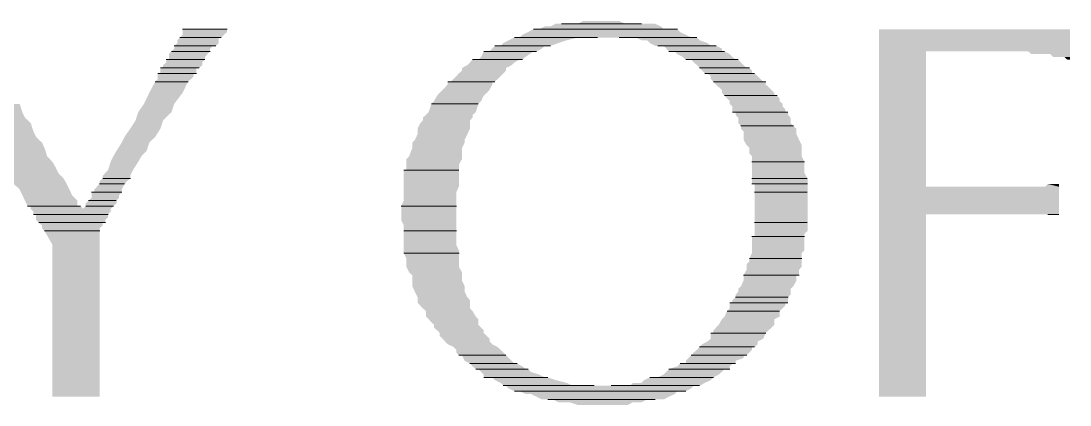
# Model space of a CAD drawing. Header units: inches. Extents: x 0.9 to 46, y 0.8 to 32.4.
# Drawn here: x 44.573 to 45.206, y 7.797 to 8.028 of the extents above; entities that cross this region are included whole.
import ezdxf

# ---------------------------------------------------------------- set-up
doc = ezdxf.new("R2010")
doc.units = ezdxf.units.IN
doc.header["$MEASUREMENT"] = 0
doc.layers.add('PDF_Geometry', color=7, linetype='Continuous')
doc.layers.add('PDF_Solid Fills', color=7, linetype='Continuous')

msp = doc.modelspace()

# ---------------------------------------------------------------- linework, layer by layer
at = {"layer": 'PDF_Geometry', "lineweight": 9}
for points in [[(44.67245, 8.0232), (44.67086, 8.0232), (44.69766, 8.0232)], [(44.67245, 8.0232), (44.69744, 8.0232)], [(44.8859, 8.0232), (44.88239, 8.0232), (44.96918, 8.0232)], [(44.8859, 8.0232), (44.96918, 8.0232)], [(44.90249, 8.02652), (44.8993, 8.02652), (44.94748, 8.02652)], [(44.90249, 8.02652), (44.94748, 8.02652)], [(44.66926, 8.01819), (44.69259, 8.01819)], [(44.66926, 8.01819), (44.69415, 8.01819), (44.69255, 8.01819)], [(44.8741, 8.01819), (44.8709, 8.01819), (44.9143, 8.01819)], [(44.8741, 8.01819), (44.921, 8.01819), (44.9143, 8.01819)], [(44.93408, 8.01819), (44.98098, 8.01819)], [(44.93408, 8.01819), (44.98098, 8.01819)], [(44.66416, 8.00986), (44.68749, 8.00986)], [(44.66416, 8.00986), (44.68749, 8.00986)], [(44.66575, 8.01318), (44.68908, 8.01318)], [(44.66575, 8.01318), (44.69096, 8.01318), (44.68904, 8.01318)], [(44.85591, 8.00986), (44.8524, 8.00986), (44.88239, 8.00986)], [(44.85591, 8.00986), (44.88431, 8.00986), (44.88239, 8.00986)], [(44.86261, 8.01318), (44.8591, 8.01318), (44.88909, 8.01318)], [(44.86261, 8.01318), (44.8926, 8.01318), (44.88909, 8.01318)], [(44.95737, 8.01318), (44.99247, 8.01318)], [(44.95737, 8.01318), (44.99247, 8.01318)], [(44.96407, 8.00986), (44.99757, 8.00986)], [(44.96407, 8.00986), (44.99757, 8.00986)], [(44.66256, 8.00485), (44.66097, 8.00485), (44.68426, 8.00485)], [(44.66256, 8.00485), (44.68423, 8.00485)], [(44.84921, 8.00485), (44.8457, 8.00485), (44.8741, 8.00485)], [(44.84921, 8.00485), (44.87569, 8.00485), (44.8741, 8.00485)], [(44.97428, 8.00485), (45.00587, 8.00485)], [(44.97428, 8.00485), (45.00587, 8.00485)], [(44.65746, 7.99653), (44.65586, 7.99653), (44.67756, 7.99653)], [(44.65905, 7.99985), (44.65746, 7.99985), (44.68075, 7.99985)], [(44.65746, 7.99653), (44.67915, 7.99653), (44.67756, 7.99653)], [(44.65905, 7.99985), (44.68071, 7.99985)], [(44.98257, 7.99985), (45.01257, 7.99985)], [(44.98257, 7.99985), (45.01257, 7.99985)], [(44.98577, 7.99653), (45.01576, 7.99653)], [(44.98577, 7.99653), (45.01576, 7.99653)], [(44.65427, 7.99152), (44.67426, 7.99152)], [(44.65427, 7.99152), (44.67426, 7.99152)], [(44.83262, 7.99152), (44.8307, 7.99152), (44.85751, 7.99152)], [(44.83262, 7.99152), (44.8591, 7.99152), (44.85751, 7.99152)], [(44.99087, 7.99152), (45.02254, 7.99152)], [(44.99087, 7.99152), (45.02246, 7.99152)], [(44.99757, 7.98319), (45.02924, 7.98319)], [(44.99757, 7.98319), (45.02916, 7.98319)], [(44.82082, 7.97818), (44.84914, 7.97818)], [(44.82082, 7.97818), (44.84914, 7.97818)], [(45.00236, 7.97317), (45.03586, 7.97317)], [(45.00236, 7.97317), (45.03586, 7.97317)], [(45.00746, 7.96488), (45.03913, 7.96488)], [(45.00746, 7.96488), (45.03913, 7.96488)], [(45.01416, 7.94318), (45.04583, 7.94318)], [(45.01416, 7.94318), (45.04583, 7.94318)], [(44.62268, 7.93319), (44.63934, 7.93319)], [(44.62268, 7.93319), (44.63934, 7.93319)], [(44.80582, 7.9382), (44.80422, 7.9382), (44.8374, 7.9382)], [(44.80582, 7.9382), (44.83748, 7.9382)], [(45.01416, 7.93319), (45.0475, 7.93319)], [(45.01416, 7.93319), (45.0475, 7.93319)], [(44.62077, 7.92984), (44.63577, 7.92984)], [(44.62077, 7.92984), (44.63577, 7.92984)], [(45.01416, 7.92984), (45.04766, 7.92984)], [(45.01416, 7.92984), (45.0475, 7.92984)], [(44.61406, 7.91986), (44.63073, 7.91986)], [(44.61406, 7.91986), (44.63073, 7.91986)], [(44.61758, 7.92487), (44.61598, 7.92487), (44.63417, 7.92487)], [(44.61758, 7.92487), (44.63424, 7.92487)], [(45.01576, 7.92487), (45.04743, 7.92487)], [(45.01576, 7.92487), (45.04743, 7.92487)], [(44.57737, 7.91654), (44.60928, 7.91654)], [(44.57737, 7.91654), (44.60928, 7.91654)], [(44.61247, 7.91654), (44.62914, 7.91654)], [(44.61247, 7.91654), (44.62914, 7.91654)], [(44.80263, 7.91654), (44.83597, 7.91654)], [(44.80263, 7.91654), (44.83597, 7.91654)], [(44.58088, 7.91153), (44.62587, 7.91153)], [(44.58088, 7.91153), (44.62588, 7.91153)], [(45.19252, 7.91153), (45.19918, 7.91153)], [(45.19252, 7.91153), (45.19918, 7.91153)], [(44.58407, 7.90652), (44.62241, 7.90652)], [(44.58407, 7.90652), (44.62427, 7.90652), (44.62268, 7.90652)], [(44.58758, 7.90151), (44.62091, 7.90151)], [(44.58758, 7.90151), (44.62091, 7.90151)], [(44.80422, 7.90151), (44.83589, 7.90151)], [(44.80422, 7.90151), (44.83589, 7.90151)], [(45.01576, 7.90652), (45.04743, 7.90652)], [(45.01576, 7.90652), (45.04743, 7.90652)], [(45.01576, 7.89819), (45.01416, 7.89819), (45.04575, 7.89819)], [(45.01576, 7.89819), (45.04576, 7.89819)], [(44.80422, 7.88818), (44.83755, 7.88818)], [(44.80422, 7.88818), (44.83755, 7.88818)], [(45.01257, 7.88486), (45.04424, 7.88486)], [(45.01257, 7.88486), (45.04424, 7.88486)], [(45.00906, 7.87484), (45.04073, 7.87484)], [(45.00906, 7.87484), (45.04256, 7.87484), (45.04096, 7.87484)], [(45.00236, 7.85818), (45.00076, 7.85818), (45.03426, 7.85818)], [(45.00236, 7.85818), (45.03586, 7.85818), (45.03426, 7.85818)], [(45.00427, 7.86153), (45.03594, 7.86153)], [(45.00427, 7.86153), (45.03594, 7.86153)], [(44.99917, 7.85321), (45.03082, 7.85321)], [(44.99917, 7.85321), (45.03082, 7.85321)], [(44.99087, 7.83987), (44.98928, 7.83987), (45.02246, 7.83987)], [(44.99087, 7.83987), (45.02254, 7.83987)], [(44.98257, 7.83154), (45.01424, 7.83154)], [(44.98257, 7.83154), (45.01576, 7.83154), (45.01416, 7.83154)], [(44.8374, 7.82653), (44.8658, 7.82653)], [(44.8374, 7.82653), (44.86574, 7.82653)], [(44.97747, 7.82653), (45.00914, 7.82653)], [(44.97747, 7.82653), (45.01097, 7.82653), (45.00906, 7.82653)], [(44.84411, 7.82152), (44.87245, 7.82152)], [(44.84411, 7.82152), (44.8725, 7.82152)], [(44.84761, 7.81821), (44.8792, 7.81821)], [(44.84761, 7.81821), (44.8792, 7.81821)], [(44.96407, 7.81821), (44.99741, 7.81821)], [(44.96407, 7.81821), (45.00076, 7.81821), (44.99757, 7.81821)], [(44.97428, 7.82152), (44.97077, 7.82152), (45.00236, 7.82152)], [(44.97428, 7.82152), (45.00427, 7.82152), (45.00236, 7.82152)], [(44.8524, 7.8132), (44.89101, 7.8132)], [(44.8524, 7.8132), (44.89101, 7.8132)], [(44.95578, 7.8132), (44.95259, 7.8132), (44.99087, 7.8132)], [(44.95578, 7.8132), (44.99077, 7.8132)], [(44.86421, 7.80819), (44.91908, 7.80819)], [(44.86421, 7.80819), (44.91908, 7.80819)], [(44.93249, 7.80819), (44.92929, 7.80819), (44.97907, 7.80819)], [(44.93249, 7.80819), (44.98257, 7.80819), (44.97907, 7.80819)], [(44.8709, 7.80487), (44.96918, 7.80487)], [(44.8709, 7.80487), (44.97428, 7.80487), (44.96918, 7.80487)], [(44.89101, 7.79986), (44.95259, 7.79986)], [(44.89101, 7.79986), (44.95578, 7.79986), (44.95259, 7.79986)]]:
    msp.add_lwpolyline(points, close=True, dxfattribs=at)
at = {"layer": 'PDF_Solid Fills', "lineweight": 9, "transparency": 33554559}
for points in [[(44.91238, 8.02818), (44.90919, 8.02652), (44.93759, 8.02652)], [(44.91238, 8.02818), (44.93408, 8.02818), (44.93759, 8.02652)], [(44.67086, 8.0232), (44.67086, 8.02151), (44.69766, 8.02151)], [(44.67086, 8.0232), (44.69766, 8.0232), (44.69766, 8.02151)], [(44.67086, 8.02151), (44.67086, 8.01985), (44.69574, 8.01985)], [(44.67086, 8.02151), (44.69766, 8.02151), (44.69574, 8.01985)], [(44.8792, 8.02151), (44.87569, 8.01985), (44.97428, 8.01985)], [(44.88239, 8.0232), (44.8792, 8.02151), (44.97077, 8.02151)], [(44.8792, 8.02151), (44.97077, 8.02151), (44.97428, 8.01985)], [(44.88239, 8.0232), (44.96918, 8.0232), (44.97077, 8.02151)], [(44.88909, 8.02486), (44.8859, 8.0232), (44.96088, 8.0232)], [(44.88909, 8.02486), (44.95928, 8.02486), (44.96088, 8.0232)], [(44.89579, 8.02652), (44.8926, 8.02486), (44.95928, 8.02486)], [(44.89579, 8.02652), (44.95578, 8.02652), (44.95928, 8.02486)], [(45.09074, 8.0232), (45.09074, 8.01318), (45.20591, 8.01318)], [(45.09074, 8.0232), (45.20591, 8.0232), (45.20591, 8.01318)], [(44.66767, 8.01484), (44.66575, 8.01318), (44.69096, 8.01318)], [(44.66926, 8.01819), (44.66767, 8.01653), (44.69255, 8.01653)], [(44.66767, 8.01653), (44.66767, 8.01484), (44.69255, 8.01484)], [(44.66767, 8.01653), (44.69255, 8.01653), (44.69255, 8.01484)], [(44.66767, 8.01484), (44.69255, 8.01484), (44.69096, 8.01318)], [(44.67086, 8.01985), (44.66926, 8.01819), (44.69415, 8.01819)], [(44.66926, 8.01819), (44.69255, 8.01819), (44.69255, 8.01653)], [(44.67086, 8.01985), (44.69574, 8.01985), (44.69415, 8.01819)], [(44.86421, 8.01484), (44.86261, 8.01318), (44.8926, 8.01318)], [(44.8674, 8.01653), (44.86421, 8.01484), (44.89739, 8.01484)], [(44.86421, 8.01484), (44.89739, 8.01484), (44.8926, 8.01318)], [(44.8709, 8.01819), (44.8674, 8.01653), (44.90249, 8.01653)], [(44.8674, 8.01653), (44.90249, 8.01653), (44.89739, 8.01484)], [(44.8709, 8.01819), (44.90919, 8.01819), (44.90249, 8.01653)], [(44.87569, 8.01985), (44.8741, 8.01819), (44.97747, 8.01819)], [(44.87569, 8.01985), (44.97428, 8.01985), (44.97747, 8.01819)], [(44.94429, 8.01819), (44.94748, 8.01653), (44.98257, 8.01653)], [(44.94429, 8.01819), (44.98098, 8.01819), (44.98257, 8.01653)], [(44.95099, 8.01653), (44.95259, 8.01484), (44.98736, 8.01484)], [(44.95099, 8.01653), (44.98257, 8.01653), (44.98736, 8.01484)], [(44.95259, 8.01484), (44.95578, 8.01318), (44.98928, 8.01318)], [(44.95259, 8.01484), (44.98736, 8.01484), (44.98928, 8.01318)], [(44.66416, 8.00986), (44.66256, 8.00817), (44.68585, 8.00817)], [(44.66256, 8.00817), (44.66256, 8.00651), (44.68426, 8.00651)], [(44.66256, 8.00817), (44.68585, 8.00817), (44.68426, 8.00651)], [(44.66575, 8.01152), (44.66416, 8.00986), (44.68745, 8.00986)], [(44.66416, 8.00986), (44.68745, 8.00986), (44.68585, 8.00817)], [(44.66575, 8.01318), (44.66575, 8.01152), (44.68745, 8.01152)], [(44.66575, 8.01318), (44.68904, 8.01318), (44.68745, 8.01152)], [(44.66575, 8.01152), (44.68745, 8.01152), (44.68745, 8.00986)], [(44.8524, 8.00986), (44.8508, 8.00651), (44.87761, 8.00651)], [(44.8524, 8.00986), (44.88239, 8.00986), (44.87761, 8.00651)], [(44.85751, 8.01152), (44.85591, 8.00986), (44.88431, 8.00986)], [(44.8591, 8.01318), (44.85751, 8.01152), (44.8875, 8.01152)], [(44.85751, 8.01152), (44.8875, 8.01152), (44.88431, 8.00986)], [(44.8591, 8.01318), (44.88909, 8.01318), (44.8875, 8.01152)], [(44.96088, 8.01318), (44.96247, 8.01152), (44.99598, 8.01152)], [(44.96088, 8.01318), (44.99247, 8.01318), (44.99598, 8.01152)], [(44.96247, 8.01152), (44.96407, 8.00986), (44.99598, 8.00986)], [(44.96247, 8.01152), (44.99598, 8.01152), (44.99598, 8.00986)], [(44.96758, 8.00986), (44.96918, 8.00817), (45.00076, 8.00817)], [(44.96758, 8.00986), (44.99757, 8.00986), (45.00076, 8.00817)], [(44.96918, 8.00817), (44.97237, 8.00651), (45.00236, 8.00651)], [(44.96918, 8.00817), (45.00076, 8.00817), (45.00236, 8.00651)], [(45.09074, 8.01318), (45.09074, 8.00986), (45.20591, 8.00986)], [(45.09074, 8.01318), (45.20591, 8.01318), (45.20591, 8.00986)], [(45.09074, 8.00986), (45.09074, 7.92818), (45.11913, 7.92818)], [(45.09074, 8.00986), (45.11913, 8.00986), (45.11913, 7.92818)], [(45.18071, 8.00986), (45.18262, 8.00817), (45.20591, 8.00817)], [(45.18071, 8.00986), (45.20591, 8.00986), (45.20591, 8.00817)], [(45.19411, 8.00817), (45.19571, 8.00651), (45.20591, 8.00651)], [(45.19411, 8.00817), (45.20591, 8.00817), (45.20591, 8.00651)], [(44.66097, 8.00319), (44.65905, 8.0015), (44.68266, 8.0015)], [(44.66097, 8.00485), (44.66097, 8.00319), (44.68266, 8.00319)], [(44.66097, 8.00485), (44.68426, 8.00485), (44.68266, 8.00319)], [(44.66097, 8.00319), (44.68266, 8.00319), (44.68266, 8.0015)], [(44.66256, 8.00651), (44.66256, 8.00485), (44.68426, 8.00485)], [(44.66256, 8.00651), (44.68426, 8.00651), (44.68426, 8.00485)], [(44.84411, 8.00319), (44.84251, 8.0015), (44.86931, 8.0015)], [(44.8457, 8.00485), (44.84411, 8.00319), (44.8709, 8.00319)], [(44.84411, 8.00319), (44.8709, 8.00319), (44.86931, 8.0015)], [(44.8457, 8.00485), (44.8741, 8.00485), (44.8709, 8.00319)], [(44.8508, 8.00651), (44.84921, 8.00485), (44.87569, 8.00485)], [(44.8508, 8.00651), (44.87761, 8.00651), (44.87569, 8.00485)], [(44.97237, 8.00651), (44.97428, 8.00485), (45.00427, 8.00485)], [(44.97237, 8.00651), (45.00236, 8.00651), (45.00427, 8.00485)], [(44.97747, 8.00485), (44.97907, 8.00319), (45.00746, 8.00319)], [(44.97747, 8.00485), (45.00587, 8.00485), (45.00746, 8.00319)], [(44.97907, 8.00319), (44.98098, 8.0015), (45.00906, 8.0015)], [(44.97907, 8.00319), (45.00746, 8.00319), (45.00906, 8.0015)], [(45.20241, 8.00651), (45.20432, 8.00485), (45.20591, 8.00485)], [(45.20241, 8.00651), (45.20591, 8.00651), (45.20591, 8.00485)], [(44.65586, 7.99653), (44.65586, 7.99487), (44.67756, 7.99487)], [(44.65586, 7.99653), (44.67756, 7.99653), (44.67756, 7.99487)], [(44.65746, 7.99985), (44.65746, 7.99653), (44.67915, 7.99653)], [(44.65746, 7.99985), (44.67915, 7.99985), (44.67915, 7.99653)], [(44.65905, 8.0015), (44.65905, 7.99985), (44.68075, 7.99985)], [(44.65905, 8.0015), (44.68266, 8.0015), (44.68075, 7.99985)], [(44.8374, 7.99653), (44.83581, 7.99487), (44.86261, 7.99487)], [(44.83932, 7.99819), (44.8374, 7.99653), (44.86421, 7.99653)], [(44.8374, 7.99653), (44.86421, 7.99653), (44.86261, 7.99487)], [(44.84251, 8.0015), (44.83932, 7.99985), (44.8658, 7.99985)], [(44.83932, 7.99985), (44.83932, 7.99819), (44.8658, 7.99819)], [(44.83932, 7.99985), (44.8658, 7.99985), (44.8658, 7.99819)], [(44.83932, 7.99819), (44.8658, 7.99819), (44.86421, 7.99653)], [(44.84251, 8.0015), (44.86931, 8.0015), (44.8658, 7.99985)], [(44.98098, 8.0015), (44.98257, 7.99985), (45.01097, 7.99985)], [(44.98098, 8.0015), (45.00906, 8.0015), (45.01097, 7.99985)], [(44.98257, 7.99985), (44.98417, 7.99819), (45.01416, 7.99819)], [(44.98257, 7.99985), (45.01257, 7.99985), (45.01416, 7.99819)], [(44.98417, 7.99819), (44.98577, 7.99653), (45.01416, 7.99653)], [(44.98417, 7.99819), (45.01416, 7.99819), (45.01416, 7.99653)], [(44.98736, 7.99653), (44.98928, 7.99487), (45.01767, 7.99487)], [(44.98736, 7.99653), (45.01576, 7.99653), (45.01767, 7.99487)], [(44.65427, 7.99152), (44.65076, 7.98485), (44.67086, 7.98485)], [(44.65586, 7.99318), (44.65427, 7.99152), (44.67405, 7.99152)], [(44.65427, 7.99152), (44.67405, 7.99152), (44.67086, 7.98485)], [(44.65586, 7.99487), (44.65586, 7.99318), (44.67596, 7.99318)], [(44.65586, 7.99487), (44.67756, 7.99487), (44.67596, 7.99318)], [(44.65586, 7.99318), (44.67596, 7.99318), (44.67405, 7.99152)], [(44.8307, 7.98986), (44.82751, 7.98651), (44.85591, 7.98651)], [(44.8307, 7.99152), (44.8307, 7.98986), (44.85751, 7.98986)], [(44.8307, 7.99152), (44.85751, 7.99152), (44.85751, 7.98986)], [(44.8307, 7.98986), (44.85751, 7.98986), (44.85591, 7.98651)], [(44.83581, 7.99487), (44.83262, 7.99152), (44.8591, 7.99152)], [(44.83581, 7.99487), (44.86261, 7.99487), (44.8591, 7.99152)], [(44.98928, 7.99487), (44.98928, 7.99318), (45.01927, 7.99318)], [(44.98928, 7.99487), (45.01767, 7.99487), (45.01927, 7.99318)], [(44.98928, 7.99318), (44.99087, 7.99152), (45.02086, 7.99152)], [(44.98928, 7.99318), (45.01927, 7.99318), (45.02086, 7.99152)], [(44.99087, 7.99152), (44.99247, 7.98986), (45.02246, 7.98986)], [(44.99087, 7.99152), (45.02246, 7.99152), (45.02246, 7.98986)], [(44.99247, 7.98986), (44.99598, 7.98651), (45.02597, 7.98651)], [(44.99247, 7.98986), (45.02246, 7.98986), (45.02597, 7.98651)], [(44.65076, 7.98485), (44.64756, 7.97818), (44.66575, 7.97818)], [(44.65076, 7.98485), (44.67086, 7.98485), (44.66575, 7.97818)], [(44.82432, 7.98319), (44.82241, 7.97984), (44.8508, 7.97984)], [(44.82592, 7.98485), (44.82432, 7.98319), (44.8524, 7.98319)], [(44.82432, 7.98319), (44.8524, 7.98319), (44.8508, 7.97984)], [(44.82751, 7.98651), (44.82592, 7.98485), (44.85432, 7.98485)], [(44.82592, 7.98485), (44.85432, 7.98485), (44.8524, 7.98319)], [(44.82751, 7.98651), (44.85591, 7.98651), (44.85432, 7.98485)], [(44.99598, 7.98651), (44.99598, 7.98485), (45.02756, 7.98485)], [(44.99598, 7.98651), (45.02597, 7.98651), (45.02756, 7.98485)], [(44.99598, 7.98485), (44.99757, 7.98319), (45.02756, 7.98319)], [(44.99598, 7.98485), (45.02756, 7.98485), (45.02756, 7.98319)], [(44.99757, 7.98319), (44.99917, 7.98153), (45.03075, 7.98153)], [(44.99757, 7.98319), (45.02916, 7.98319), (45.03075, 7.98153)], [(44.53909, 7.97818), (44.5426, 7.97317), (44.57418, 7.97317)], [(44.53909, 7.97818), (44.57259, 7.97818), (44.57418, 7.97317)], [(44.64756, 7.97818), (44.64406, 7.97317), (44.66416, 7.97317)], [(44.64756, 7.97818), (44.66575, 7.97818), (44.66416, 7.97317)], [(44.82082, 7.97818), (44.81922, 7.97317), (44.84761, 7.97317)], [(44.82241, 7.97984), (44.82082, 7.97818), (44.84921, 7.97818)], [(44.82082, 7.97818), (44.84921, 7.97818), (44.84761, 7.97317)], [(44.82241, 7.97984), (44.8508, 7.97984), (44.84921, 7.97818)], [(44.99917, 7.98153), (45.00076, 7.97984), (45.03075, 7.97984)], [(44.99917, 7.98153), (45.03075, 7.98153), (45.03075, 7.97984)], [(45.00076, 7.97984), (45.00076, 7.97818), (45.03267, 7.97818)], [(45.00076, 7.97984), (45.03075, 7.97984), (45.03267, 7.97818)], [(45.00076, 7.97818), (45.00236, 7.97652), (45.03267, 7.97652)], [(45.00076, 7.97818), (45.03267, 7.97818), (45.03267, 7.97652)], [(45.00236, 7.97652), (45.00236, 7.97486), (45.03426, 7.97486)], [(45.00236, 7.97652), (45.03267, 7.97652), (45.03426, 7.97486)], [(44.5426, 7.97317), (44.54419, 7.96985), (44.57578, 7.96985)], [(44.5426, 7.97317), (44.57418, 7.97317), (44.57578, 7.96985)], [(44.64406, 7.97317), (44.64246, 7.96819), (44.65905, 7.96819)], [(44.64406, 7.97317), (44.66416, 7.97317), (44.65905, 7.96819)], [(44.81762, 7.97151), (44.81571, 7.96985), (44.8457, 7.96985)], [(44.81922, 7.97317), (44.81762, 7.97151), (44.8457, 7.97151)], [(44.81762, 7.97151), (44.8457, 7.97151), (44.8457, 7.96985)], [(44.81922, 7.97317), (44.84761, 7.97317), (44.8457, 7.97151)], [(45.00236, 7.97486), (45.00236, 7.97317), (45.03426, 7.97317)], [(45.00236, 7.97486), (45.03426, 7.97486), (45.03426, 7.97317)], [(45.00427, 7.97317), (45.00427, 7.97151), (45.03586, 7.97151)], [(45.00427, 7.97317), (45.03586, 7.97317), (45.03586, 7.97151)], [(45.00427, 7.97151), (45.00587, 7.96985), (45.03745, 7.96985)], [(45.00427, 7.97151), (45.03586, 7.97151), (45.03745, 7.96985)], [(44.54419, 7.96985), (44.54738, 7.9665), (44.57929, 7.9665)], [(44.54419, 7.96985), (44.57578, 7.96985), (44.57929, 7.9665)], [(44.54738, 7.9665), (44.5493, 7.96153), (44.58088, 7.96153)], [(44.54738, 7.9665), (44.57929, 7.9665), (44.58088, 7.96153)], [(44.64246, 7.96819), (44.63927, 7.96319), (44.65746, 7.96319)], [(44.64246, 7.96819), (44.65905, 7.96819), (44.65746, 7.96319)], [(44.81411, 7.9665), (44.81252, 7.96319), (44.84411, 7.96319)], [(44.81571, 7.96819), (44.81411, 7.9665), (44.84411, 7.9665)], [(44.81411, 7.9665), (44.84411, 7.9665), (44.84411, 7.96319)], [(44.81571, 7.96985), (44.81571, 7.96819), (44.84411, 7.96819)], [(44.81571, 7.96985), (44.8457, 7.96985), (44.84411, 7.96819)], [(44.81571, 7.96819), (44.84411, 7.96819), (44.84411, 7.9665)], [(45.00587, 7.96985), (45.00587, 7.96819), (45.03745, 7.96819)], [(45.00587, 7.96985), (45.03745, 7.96985), (45.03745, 7.96819)], [(45.00587, 7.96819), (45.00587, 7.9665), (45.03745, 7.9665)], [(45.00587, 7.96819), (45.03745, 7.96819), (45.03745, 7.9665)], [(45.00587, 7.9665), (45.00746, 7.96488), (45.03905, 7.96488)], [(45.00587, 7.9665), (45.03745, 7.9665), (45.03905, 7.96488)], [(45.00746, 7.96488), (45.00746, 7.96319), (45.04096, 7.96319)], [(45.00746, 7.96488), (45.03905, 7.96488), (45.04096, 7.96319)], [(44.5493, 7.96153), (44.55249, 7.95821), (44.58248, 7.95821)], [(44.5493, 7.96153), (44.58088, 7.96153), (44.58248, 7.95821)], [(44.55249, 7.95821), (44.55408, 7.95486), (44.58599, 7.95486)], [(44.55249, 7.95821), (44.58248, 7.95821), (44.58599, 7.95486)], [(44.63576, 7.95821), (44.63417, 7.95486), (44.65076, 7.95486)], [(44.63927, 7.96319), (44.63576, 7.95821), (44.65427, 7.95821)], [(44.63576, 7.95821), (44.65427, 7.95821), (44.65076, 7.95486)], [(44.63927, 7.96319), (44.65746, 7.96319), (44.65427, 7.95821)], [(44.81252, 7.95984), (44.81092, 7.95652), (44.84092, 7.95652)], [(44.81252, 7.96319), (44.81252, 7.95984), (44.84251, 7.95984)], [(44.81252, 7.96319), (44.84411, 7.96319), (44.84251, 7.95984)], [(44.81252, 7.95984), (44.84251, 7.95984), (44.84092, 7.95652)], [(45.00746, 7.96319), (45.00906, 7.96153), (45.04096, 7.96153)], [(45.00746, 7.96319), (45.04096, 7.96319), (45.04096, 7.96153)], [(45.00906, 7.96153), (45.00906, 7.95984), (45.04096, 7.95984)], [(45.00906, 7.96153), (45.04096, 7.96153), (45.04096, 7.95984)], [(45.00906, 7.95984), (45.00906, 7.95652), (45.04256, 7.95652)], [(45.00906, 7.95984), (45.04096, 7.95984), (45.04256, 7.95652)], [(44.55408, 7.95486), (44.55759, 7.95154), (44.58758, 7.95154)], [(44.55408, 7.95486), (44.58599, 7.95486), (44.58758, 7.95154)], [(44.55759, 7.95154), (44.55919, 7.94653), (44.58918, 7.94653)], [(44.55759, 7.95154), (44.58758, 7.95154), (44.58918, 7.94653)], [(44.63417, 7.95486), (44.63098, 7.94985), (44.64916, 7.94985)], [(44.63417, 7.95486), (44.65076, 7.95486), (44.64916, 7.94985)], [(44.80933, 7.95154), (44.80741, 7.94653), (44.83932, 7.94653)], [(44.81092, 7.95652), (44.80933, 7.95486), (44.84092, 7.95486)], [(44.80933, 7.95486), (44.80933, 7.95154), (44.83932, 7.95154)], [(44.80933, 7.95486), (44.84092, 7.95486), (44.83932, 7.95154)], [(44.80933, 7.95154), (44.83932, 7.95154), (44.83932, 7.94653)], [(44.81092, 7.95652), (44.84092, 7.95652), (44.84092, 7.95486)], [(45.00906, 7.95652), (45.01097, 7.95317), (45.04416, 7.95317)], [(45.00906, 7.95652), (45.04256, 7.95652), (45.04416, 7.95317)], [(45.01097, 7.95317), (45.01257, 7.95154), (45.04416, 7.95154)], [(45.01097, 7.95317), (45.04416, 7.95317), (45.04416, 7.95154)], [(45.01257, 7.95154), (45.01257, 7.94985), (45.04416, 7.94985)], [(45.01257, 7.95154), (45.04416, 7.95154), (45.04416, 7.94985)], [(44.55919, 7.94653), (44.56078, 7.94318), (44.59237, 7.94318)], [(44.55919, 7.94653), (44.58918, 7.94653), (44.59237, 7.94318)], [(44.62906, 7.94653), (44.62746, 7.94318), (44.64406, 7.94318)], [(44.63098, 7.94985), (44.62906, 7.94653), (44.64597, 7.94653)], [(44.62906, 7.94653), (44.64597, 7.94653), (44.64406, 7.94318)], [(44.63098, 7.94985), (44.64916, 7.94985), (44.64597, 7.94653)], [(44.80741, 7.94653), (44.80582, 7.94487), (44.83932, 7.94487)], [(44.80582, 7.94487), (44.80582, 7.94152), (44.8374, 7.94152)], [(44.80582, 7.94487), (44.83932, 7.94487), (44.8374, 7.94152)], [(44.80741, 7.94653), (44.83932, 7.94653), (44.83932, 7.94487)], [(45.01257, 7.94985), (45.01257, 7.94819), (45.04416, 7.94819)], [(45.01257, 7.94985), (45.04416, 7.94985), (45.04416, 7.94819)], [(45.01257, 7.94819), (45.01416, 7.94653), (45.04416, 7.94653)], [(45.01257, 7.94819), (45.04416, 7.94819), (45.04416, 7.94653)], [(45.01416, 7.94653), (45.01416, 7.94318), (45.04575, 7.94318)], [(45.01416, 7.94653), (45.04416, 7.94653), (45.04575, 7.94318)], [(44.56078, 7.94318), (44.56429, 7.93986), (44.59428, 7.93986)], [(44.56078, 7.94318), (44.59237, 7.94318), (44.59428, 7.93986)], [(44.56429, 7.93986), (44.56589, 7.93651), (44.59588, 7.93651)], [(44.56429, 7.93986), (44.59428, 7.93986), (44.59588, 7.93651)], [(44.62746, 7.94318), (44.62587, 7.9382), (44.64087, 7.9382)], [(44.62746, 7.94318), (44.64406, 7.94318), (44.64087, 7.9382)], [(44.80582, 7.94152), (44.80582, 7.9382), (44.8374, 7.9382)], [(44.80582, 7.94152), (44.8374, 7.94152), (44.8374, 7.9382)], [(45.01416, 7.94318), (45.01416, 7.93986), (45.04575, 7.93986)], [(45.01416, 7.94318), (45.04575, 7.94318), (45.04575, 7.93986)], [(45.01416, 7.93986), (45.01416, 7.93651), (45.04575, 7.93651)], [(45.01416, 7.93986), (45.04575, 7.93986), (45.04575, 7.93651)], [(44.56589, 7.93651), (44.56748, 7.93319), (44.59907, 7.93319)], [(44.56589, 7.93651), (44.59588, 7.93651), (44.59907, 7.93319)], [(44.56748, 7.93319), (44.56908, 7.92984), (44.60098, 7.92984)], [(44.56748, 7.93319), (44.59907, 7.93319), (44.60098, 7.92984)], [(44.62268, 7.93319), (44.62077, 7.93153), (44.63736, 7.93153)], [(44.62587, 7.9382), (44.62268, 7.93485), (44.63927, 7.93485)], [(44.62268, 7.93485), (44.62268, 7.93319), (44.63927, 7.93319)], [(44.62268, 7.93485), (44.63927, 7.93485), (44.63927, 7.93319)], [(44.62268, 7.93319), (44.63927, 7.93319), (44.63736, 7.93153)], [(44.62587, 7.9382), (44.64087, 7.9382), (44.63927, 7.93485)], [(44.80422, 7.9382), (44.80422, 7.93319), (44.8374, 7.93319)], [(44.80422, 7.9382), (44.8374, 7.9382), (44.8374, 7.93319)], [(44.80422, 7.93319), (44.80422, 7.93153), (44.8374, 7.93153)], [(44.80422, 7.93319), (44.8374, 7.93319), (44.8374, 7.93153)], [(45.01416, 7.93651), (45.01416, 7.93319), (45.04766, 7.93319)], [(45.01416, 7.93651), (45.04575, 7.93651), (45.04766, 7.93319)], [(45.01416, 7.93319), (45.01416, 7.92984), (45.04766, 7.92984)], [(45.01416, 7.93319), (45.04766, 7.93319), (45.04766, 7.92984)], [(44.56908, 7.92984), (44.57259, 7.92653), (44.60258, 7.92653)], [(44.56908, 7.92984), (44.60098, 7.92984), (44.60258, 7.92653)], [(44.57259, 7.92653), (44.57418, 7.92318), (44.60417, 7.92318)], [(44.57259, 7.92653), (44.60258, 7.92653), (44.60417, 7.92318)], [(44.62077, 7.92984), (44.61758, 7.92653), (44.63417, 7.92653)], [(44.61758, 7.92653), (44.61758, 7.92487), (44.63417, 7.92487)], [(44.61758, 7.92653), (44.63417, 7.92653), (44.63417, 7.92487)], [(44.62077, 7.93153), (44.62077, 7.92984), (44.63576, 7.92984)], [(44.62077, 7.93153), (44.63736, 7.93153), (44.63576, 7.92984)], [(44.62077, 7.92984), (44.63576, 7.92984), (44.63417, 7.92653)], [(44.80422, 7.93153), (44.80422, 7.92984), (44.8374, 7.92984)], [(44.80422, 7.93153), (44.8374, 7.93153), (44.8374, 7.92984)], [(44.80422, 7.92984), (44.80422, 7.92818), (44.8374, 7.92818)], [(44.80422, 7.92984), (44.8374, 7.92984), (44.8374, 7.92818)], [(44.80422, 7.92818), (44.80422, 7.92487), (44.83581, 7.92487)], [(44.80422, 7.92818), (44.8374, 7.92818), (44.83581, 7.92487)], [(45.01576, 7.92984), (45.01576, 7.92818), (45.04766, 7.92818)], [(45.01576, 7.92984), (45.04766, 7.92984), (45.04766, 7.92818)], [(45.01576, 7.92818), (45.01576, 7.92487), (45.04766, 7.92487)], [(45.01576, 7.92818), (45.04766, 7.92818), (45.04766, 7.92487)], [(45.09074, 7.92818), (45.09074, 7.92487), (45.19922, 7.92487)], [(45.09074, 7.92818), (45.19922, 7.92818), (45.19922, 7.92487)], [(45.19252, 7.92984), (45.19092, 7.92818), (45.19922, 7.92818)], [(45.19252, 7.92984), (45.19922, 7.92984), (45.19922, 7.92818)], [(44.57418, 7.92318), (44.57578, 7.91986), (44.60736, 7.91986)], [(44.57418, 7.92318), (44.60417, 7.92318), (44.60736, 7.91986)], [(44.57578, 7.91986), (44.57737, 7.91654), (44.60736, 7.91654)], [(44.57578, 7.91986), (44.60736, 7.91986), (44.60736, 7.91654)], [(44.61406, 7.91986), (44.61247, 7.9182), (44.63098, 7.9182)], [(44.61598, 7.92152), (44.61406, 7.91986), (44.63098, 7.91986)], [(44.61406, 7.91986), (44.63098, 7.91986), (44.63098, 7.9182)], [(44.61598, 7.92487), (44.61598, 7.92318), (44.63257, 7.92318)], [(44.61598, 7.92487), (44.63417, 7.92487), (44.63257, 7.92318)], [(44.61598, 7.92318), (44.61598, 7.92152), (44.63257, 7.92152)], [(44.61598, 7.92318), (44.63257, 7.92318), (44.63257, 7.92152)], [(44.61598, 7.92152), (44.63257, 7.92152), (44.63098, 7.91986)], [(44.80422, 7.91986), (44.80263, 7.91654), (44.83581, 7.91654)], [(44.80422, 7.92487), (44.80422, 7.91986), (44.83581, 7.91986)], [(44.80422, 7.92487), (44.83581, 7.92487), (44.83581, 7.91986)], [(44.80422, 7.91986), (44.83581, 7.91986), (44.83581, 7.91654)], [(45.01576, 7.92487), (45.01576, 7.92152), (45.04766, 7.92152)], [(45.01576, 7.92487), (45.04766, 7.92487), (45.04766, 7.92152)], [(45.01576, 7.92152), (45.01576, 7.91986), (45.04766, 7.91986)], [(45.01576, 7.92152), (45.04766, 7.92152), (45.04766, 7.91986)], [(45.01576, 7.91986), (45.01576, 7.9182), (45.04766, 7.9182)], [(45.01576, 7.91986), (45.04766, 7.91986), (45.04766, 7.9182)], [(45.09074, 7.92487), (45.09074, 7.92318), (45.19922, 7.92318)], [(45.09074, 7.92487), (45.19922, 7.92487), (45.19922, 7.92318)], [(45.09074, 7.92318), (45.09074, 7.91986), (45.19922, 7.91986)], [(45.09074, 7.92318), (45.19922, 7.92318), (45.19922, 7.91986)], [(45.09074, 7.91986), (45.09074, 7.9182), (45.19922, 7.9182)], [(45.09074, 7.91986), (45.19922, 7.91986), (45.19922, 7.9182)], [(44.57929, 7.91654), (44.57929, 7.91485), (44.61087, 7.91485)], [(44.57929, 7.91654), (44.60928, 7.91654), (44.61087, 7.91485)], [(44.57929, 7.91485), (44.58088, 7.91319), (44.62746, 7.91319)], [(44.57929, 7.91485), (44.62746, 7.91485), (44.62746, 7.91319)], [(44.58088, 7.91319), (44.58088, 7.91153), (44.62587, 7.91153)], [(44.58088, 7.91319), (44.62746, 7.91319), (44.62587, 7.91153)], [(44.61247, 7.91654), (44.61087, 7.91485), (44.62746, 7.91485)], [(44.61247, 7.9182), (44.61247, 7.91654), (44.62906, 7.91654)], [(44.61247, 7.9182), (44.63098, 7.9182), (44.62906, 7.91654)], [(44.61247, 7.91654), (44.62906, 7.91654), (44.62746, 7.91485)], [(44.80263, 7.91654), (44.80263, 7.91153), (44.83581, 7.91153)], [(44.80263, 7.91654), (44.83581, 7.91654), (44.83581, 7.91153)], [(45.01576, 7.9182), (45.01576, 7.91654), (45.04766, 7.91654)], [(45.01576, 7.9182), (45.04766, 7.9182), (45.04766, 7.91654)], [(45.01576, 7.91654), (45.01576, 7.91485), (45.04766, 7.91485)], [(45.01576, 7.91654), (45.04766, 7.91654), (45.04766, 7.91485)], [(45.01576, 7.91485), (45.01576, 7.91319), (45.04766, 7.91319)], [(45.01576, 7.91485), (45.04766, 7.91485), (45.04766, 7.91319)], [(45.01576, 7.91319), (45.01576, 7.91153), (45.04766, 7.91153)], [(45.01576, 7.91319), (45.04766, 7.91319), (45.04766, 7.91153)], [(45.09074, 7.9182), (45.09074, 7.91654), (45.19922, 7.91654)], [(45.09074, 7.9182), (45.19922, 7.9182), (45.19922, 7.91654)], [(45.09074, 7.91654), (45.09074, 7.91319), (45.19922, 7.91319)], [(45.09074, 7.91654), (45.19922, 7.91654), (45.19922, 7.91319)], [(45.09074, 7.91319), (45.09074, 7.91153), (45.19922, 7.91153)], [(45.09074, 7.91319), (45.19922, 7.91319), (45.19922, 7.91153)], [(44.58248, 7.91153), (44.58248, 7.90987), (44.62587, 7.90987)], [(44.58248, 7.91153), (44.62587, 7.91153), (44.62587, 7.90987)], [(44.58248, 7.90987), (44.58248, 7.90818), (44.62427, 7.90818)], [(44.58248, 7.90987), (44.62587, 7.90987), (44.62427, 7.90818)], [(44.58248, 7.90818), (44.58407, 7.90652), (44.62427, 7.90652)], [(44.58248, 7.90818), (44.62427, 7.90818), (44.62427, 7.90652)], [(44.80263, 7.91153), (44.80263, 7.90987), (44.83581, 7.90987)], [(44.80263, 7.91153), (44.83581, 7.91153), (44.83581, 7.90987)], [(44.80263, 7.90987), (44.80263, 7.90818), (44.83581, 7.90818)], [(44.80263, 7.90987), (44.83581, 7.90987), (44.83581, 7.90818)], [(44.80263, 7.90818), (44.80422, 7.90486), (44.83581, 7.90486)], [(44.80263, 7.90818), (44.83581, 7.90818), (44.83581, 7.90486)], [(45.01576, 7.91153), (45.01576, 7.90987), (45.04766, 7.90987)], [(45.01576, 7.91153), (45.04766, 7.91153), (45.04766, 7.90987)], [(45.01576, 7.90987), (45.01576, 7.90652), (45.04766, 7.90652)], [(45.01576, 7.90987), (45.04766, 7.90987), (45.04766, 7.90652)], [(45.09074, 7.91153), (45.09074, 7.80152), (45.11913, 7.80152)], [(45.09074, 7.91153), (45.11913, 7.91153), (45.11913, 7.80152)], [(44.58407, 7.90652), (44.58599, 7.90486), (44.62268, 7.90486)], [(44.58407, 7.90652), (44.62268, 7.90652), (44.62268, 7.90486)], [(44.58599, 7.90486), (44.58599, 7.9032), (44.62077, 7.9032)], [(44.58599, 7.90486), (44.62268, 7.90486), (44.62077, 7.9032)], [(44.58599, 7.9032), (44.58758, 7.90151), (44.62077, 7.90151)], [(44.58599, 7.9032), (44.62077, 7.9032), (44.62077, 7.90151)], [(44.58758, 7.90151), (44.59237, 7.89318), (44.62077, 7.89318)], [(44.58758, 7.90151), (44.62077, 7.90151), (44.62077, 7.89318)], [(44.80422, 7.90486), (44.80422, 7.90151), (44.83581, 7.90151)], [(44.80422, 7.90486), (44.83581, 7.90486), (44.83581, 7.90151)], [(44.80422, 7.90151), (44.80422, 7.89819), (44.83581, 7.89819)], [(44.80422, 7.90151), (44.83581, 7.90151), (44.83581, 7.89819)], [(45.01576, 7.90652), (45.01576, 7.90486), (45.04766, 7.90486)], [(45.01576, 7.90652), (45.04766, 7.90652), (45.04766, 7.90486)], [(45.01576, 7.90486), (45.01576, 7.90151), (45.04766, 7.90151)], [(45.01576, 7.90486), (45.04766, 7.90486), (45.04766, 7.90151)], [(45.01576, 7.90151), (45.01576, 7.89985), (45.04575, 7.89985)], [(45.01576, 7.90151), (45.04766, 7.90151), (45.04575, 7.89985)], [(44.80422, 7.89819), (44.80422, 7.89484), (44.83581, 7.89484)], [(44.80422, 7.89819), (44.83581, 7.89819), (44.83581, 7.89484)], [(44.80422, 7.89484), (44.80422, 7.89318), (44.83581, 7.89318)], [(44.80422, 7.89484), (44.83581, 7.89484), (44.83581, 7.89318)], [(45.01416, 7.89819), (45.01416, 7.89484), (45.04575, 7.89484)], [(45.01416, 7.89819), (45.04575, 7.89819), (45.04575, 7.89484)], [(45.01416, 7.89484), (45.01416, 7.89318), (45.04575, 7.89318)], [(45.01416, 7.89484), (45.04575, 7.89484), (45.04575, 7.89318)], [(45.01576, 7.89985), (45.01576, 7.89819), (45.04575, 7.89819)], [(45.01576, 7.89985), (45.04575, 7.89985), (45.04575, 7.89819)], [(44.59237, 7.89318), (44.59237, 7.80152), (44.62077, 7.80152)], [(44.59237, 7.89318), (44.62077, 7.89318), (44.62077, 7.80152)], [(44.80422, 7.89318), (44.80422, 7.88987), (44.8374, 7.88987)], [(44.80422, 7.89318), (44.83581, 7.89318), (44.8374, 7.88987)], [(44.80422, 7.88987), (44.80422, 7.88818), (44.8374, 7.88818)], [(44.80422, 7.88987), (44.8374, 7.88987), (44.8374, 7.88818)], [(44.80422, 7.88818), (44.80582, 7.88486), (44.8374, 7.88486)], [(44.80422, 7.88818), (44.8374, 7.88818), (44.8374, 7.88486)], [(45.01416, 7.88818), (45.01257, 7.88486), (45.04416, 7.88486)], [(45.01416, 7.89318), (45.01416, 7.89152), (45.04575, 7.89152)], [(45.01416, 7.89318), (45.04575, 7.89318), (45.04575, 7.89152)], [(45.01416, 7.89152), (45.01416, 7.88987), (45.04575, 7.88987)], [(45.01416, 7.89152), (45.04575, 7.89152), (45.04575, 7.88987)], [(45.01416, 7.88987), (45.01416, 7.88818), (45.04416, 7.88818)], [(45.01416, 7.88987), (45.04575, 7.88987), (45.04416, 7.88818)], [(45.01416, 7.88818), (45.04416, 7.88818), (45.04416, 7.88486)], [(44.80582, 7.88486), (44.80582, 7.8832), (44.8374, 7.8832)], [(44.80582, 7.88486), (44.8374, 7.88486), (44.8374, 7.8832)], [(44.80582, 7.8832), (44.80582, 7.87985), (44.8374, 7.87985)], [(44.80582, 7.8832), (44.8374, 7.8832), (44.8374, 7.87985)], [(45.01257, 7.8832), (45.01097, 7.88151), (45.04416, 7.88151)], [(45.01097, 7.88151), (45.01097, 7.87985), (45.04416, 7.87985)], [(45.01097, 7.88151), (45.04416, 7.88151), (45.04416, 7.87985)], [(45.01257, 7.88486), (45.01257, 7.8832), (45.04416, 7.8832)], [(45.01257, 7.88486), (45.04416, 7.88486), (45.04416, 7.8832)], [(45.01257, 7.8832), (45.04416, 7.8832), (45.04416, 7.88151)], [(44.80582, 7.87985), (44.80741, 7.87653), (44.83932, 7.87653)], [(44.80582, 7.87985), (44.8374, 7.87985), (44.83932, 7.87653)], [(44.80741, 7.87653), (44.80933, 7.87484), (44.83932, 7.87484)], [(44.80741, 7.87653), (44.83932, 7.87653), (44.83932, 7.87484)], [(45.01097, 7.87819), (45.00906, 7.87484), (45.04256, 7.87484)], [(45.01097, 7.87985), (45.01097, 7.87819), (45.04256, 7.87819)], [(45.01097, 7.87985), (45.04416, 7.87985), (45.04256, 7.87819)], [(45.01097, 7.87819), (45.04256, 7.87819), (45.04256, 7.87484)], [(44.80933, 7.87484), (44.80933, 7.87152), (44.83932, 7.87152)], [(44.80933, 7.87484), (44.83932, 7.87484), (44.83932, 7.87152)], [(44.80933, 7.87152), (44.80933, 7.86817), (44.84092, 7.86817)], [(44.80933, 7.87152), (44.83932, 7.87152), (44.84092, 7.86817)], [(45.00906, 7.87152), (45.00746, 7.86817), (45.03905, 7.86817)], [(45.00906, 7.87484), (45.00906, 7.87318), (45.04096, 7.87318)], [(45.00906, 7.87484), (45.04096, 7.87484), (45.04096, 7.87318)], [(45.00906, 7.87318), (45.00906, 7.87152), (45.04096, 7.87152)], [(45.00906, 7.87318), (45.04096, 7.87318), (45.04096, 7.87152)], [(45.00906, 7.87152), (45.04096, 7.87152), (45.03905, 7.86817)], [(44.80933, 7.86817), (44.81092, 7.86485), (44.84092, 7.86485)], [(44.80933, 7.86817), (44.84092, 7.86817), (44.84092, 7.86485)], [(44.81092, 7.86485), (44.81252, 7.86153), (44.84251, 7.86153)], [(44.81092, 7.86485), (44.84092, 7.86485), (44.84251, 7.86153)], [(45.00587, 7.86485), (45.00427, 7.86319), (45.03745, 7.86319)], [(45.00427, 7.86319), (45.00427, 7.86153), (45.03586, 7.86153)], [(45.00427, 7.86319), (45.03745, 7.86319), (45.03586, 7.86153)], [(45.00746, 7.86817), (45.00587, 7.86651), (45.03745, 7.86651)], [(45.00587, 7.86651), (45.00587, 7.86485), (45.03745, 7.86485)], [(45.00587, 7.86651), (45.03745, 7.86651), (45.03745, 7.86485)], [(45.00587, 7.86485), (45.03745, 7.86485), (45.03745, 7.86319)], [(45.00746, 7.86817), (45.03905, 7.86817), (45.03745, 7.86651)], [(44.81252, 7.86153), (44.81252, 7.85984), (44.84411, 7.85984)], [(44.81252, 7.86153), (44.84251, 7.86153), (44.84411, 7.85984)], [(44.81252, 7.85984), (44.81252, 7.85818), (44.84411, 7.85818)], [(44.81252, 7.85984), (44.84411, 7.85984), (44.84411, 7.85818)], [(44.81252, 7.85818), (44.81411, 7.85652), (44.84411, 7.85652)], [(44.81252, 7.85818), (44.84411, 7.85818), (44.84411, 7.85652)], [(44.81411, 7.85652), (44.81571, 7.85486), (44.84411, 7.85486)], [(44.81411, 7.85652), (44.84411, 7.85652), (44.84411, 7.85486)], [(45.00076, 7.85818), (45.00076, 7.85652), (45.03426, 7.85652)], [(45.00076, 7.85818), (45.03426, 7.85818), (45.03426, 7.85652)], [(45.00076, 7.85652), (45.00076, 7.85486), (45.03267, 7.85486)], [(45.00076, 7.85652), (45.03426, 7.85652), (45.03267, 7.85486)], [(45.00427, 7.86153), (45.00236, 7.85984), (45.03586, 7.85984)], [(45.00236, 7.85984), (45.00236, 7.85818), (45.03586, 7.85818)], [(45.00236, 7.85984), (45.03586, 7.85984), (45.03586, 7.85818)], [(45.00427, 7.86153), (45.03586, 7.86153), (45.03586, 7.85984)], [(44.81571, 7.85486), (44.81762, 7.85321), (44.8457, 7.85321)], [(44.81571, 7.85486), (44.84411, 7.85486), (44.8457, 7.85321)], [(44.81762, 7.85321), (44.81762, 7.84986), (44.84761, 7.84986)], [(44.81762, 7.85321), (44.8457, 7.85321), (44.84761, 7.84986)], [(44.81762, 7.84986), (44.81922, 7.8482), (44.84921, 7.8482)], [(44.81762, 7.84986), (44.84761, 7.84986), (44.84921, 7.8482)], [(44.99757, 7.84986), (44.99598, 7.8482), (45.02756, 7.8482)], [(44.99917, 7.85321), (44.99757, 7.84986), (45.03075, 7.84986)], [(44.99757, 7.84986), (45.03075, 7.84986), (45.02756, 7.8482)], [(45.00076, 7.85486), (44.99917, 7.85321), (45.03075, 7.85321)], [(44.99917, 7.85321), (45.03075, 7.85321), (45.03075, 7.84986)], [(45.00076, 7.85486), (45.03267, 7.85486), (45.03075, 7.85321)], [(44.81922, 7.8482), (44.82241, 7.84485), (44.84921, 7.84485)], [(44.81922, 7.8482), (44.84921, 7.8482), (44.84921, 7.84485)], [(44.82241, 7.84485), (44.82241, 7.84319), (44.8508, 7.84319)], [(44.82241, 7.84485), (44.84921, 7.84485), (44.8508, 7.84319)], [(44.99406, 7.84485), (44.99247, 7.84319), (45.02597, 7.84319)], [(44.99598, 7.8482), (44.99406, 7.84485), (45.02756, 7.84485)], [(44.99406, 7.84485), (45.02756, 7.84485), (45.02597, 7.84319)], [(44.99598, 7.8482), (45.02756, 7.8482), (45.02756, 7.84485)], [(44.82241, 7.84319), (44.82432, 7.84153), (44.8524, 7.84153)], [(44.82241, 7.84319), (44.8508, 7.84319), (44.8524, 7.84153)], [(44.82432, 7.84153), (44.82592, 7.83987), (44.8524, 7.83987)], [(44.82432, 7.84153), (44.8524, 7.84153), (44.8524, 7.83987)], [(44.82592, 7.83987), (44.82592, 7.83818), (44.85432, 7.83818)], [(44.82592, 7.83987), (44.8524, 7.83987), (44.85432, 7.83818)], [(44.82592, 7.83818), (44.82751, 7.83652), (44.85591, 7.83652)], [(44.82592, 7.83818), (44.85432, 7.83818), (44.85591, 7.83652)], [(44.98928, 7.83987), (44.98928, 7.83652), (45.02086, 7.83652)], [(44.98928, 7.83987), (45.02246, 7.83987), (45.02086, 7.83652)], [(44.99247, 7.84319), (44.99087, 7.84153), (45.02405, 7.84153)], [(44.99087, 7.84153), (44.99087, 7.83987), (45.02246, 7.83987)], [(44.99087, 7.84153), (45.02405, 7.84153), (45.02246, 7.83987)], [(44.99247, 7.84319), (45.02597, 7.84319), (45.02405, 7.84153)], [(44.82751, 7.83652), (44.82911, 7.83486), (44.85591, 7.83486)], [(44.82751, 7.83652), (44.85591, 7.83652), (44.85591, 7.83486)], [(44.82911, 7.83486), (44.8307, 7.8332), (44.85751, 7.8332)], [(44.82911, 7.83486), (44.85591, 7.83486), (44.85751, 7.8332)], [(44.8307, 7.8332), (44.83421, 7.83154), (44.8607, 7.83154)], [(44.8307, 7.8332), (44.85751, 7.8332), (44.8607, 7.83154)], [(44.83421, 7.83154), (44.83581, 7.82985), (44.86261, 7.82985)], [(44.83421, 7.83154), (44.8607, 7.83154), (44.86261, 7.82985)], [(44.98257, 7.83154), (44.98098, 7.82985), (45.01416, 7.82985)], [(44.98417, 7.8332), (44.98257, 7.83154), (45.01576, 7.83154)], [(44.98257, 7.83154), (45.01416, 7.83154), (45.01416, 7.82985)], [(44.98736, 7.83486), (44.98417, 7.8332), (45.01767, 7.8332)], [(44.98417, 7.8332), (45.01767, 7.8332), (45.01576, 7.83154)], [(44.98928, 7.83652), (44.98736, 7.83486), (45.01767, 7.83486)], [(44.98736, 7.83486), (45.01767, 7.83486), (45.01767, 7.8332)], [(44.98928, 7.83652), (45.02086, 7.83652), (45.01767, 7.83486)], [(44.83581, 7.82985), (44.83581, 7.82819), (44.86421, 7.82819)], [(44.83581, 7.82985), (44.86261, 7.82985), (44.86421, 7.82819)], [(44.83581, 7.82819), (44.8374, 7.82653), (44.8658, 7.82653)], [(44.83581, 7.82819), (44.86421, 7.82819), (44.8658, 7.82653)], [(44.83932, 7.82653), (44.84092, 7.82318), (44.86931, 7.82318)], [(44.83932, 7.82653), (44.8658, 7.82653), (44.86931, 7.82318)], [(44.97588, 7.82487), (44.97428, 7.82318), (45.00427, 7.82318)], [(44.97747, 7.82653), (44.97588, 7.82487), (45.00906, 7.82487)], [(44.97588, 7.82487), (45.00906, 7.82487), (45.00427, 7.82318)], [(44.97907, 7.82819), (44.97747, 7.82653), (45.01097, 7.82653)], [(44.97747, 7.82653), (45.00906, 7.82653), (45.00906, 7.82487)], [(44.98098, 7.82985), (44.97907, 7.82819), (45.01257, 7.82819)], [(44.97907, 7.82819), (45.01257, 7.82819), (45.01097, 7.82653)], [(44.98098, 7.82985), (45.01416, 7.82985), (45.01257, 7.82819)], [(44.84092, 7.82318), (44.84411, 7.82152), (44.8709, 7.82152)], [(44.84092, 7.82318), (44.86931, 7.82318), (44.8709, 7.82152)], [(44.84411, 7.82152), (44.8457, 7.81986), (44.87569, 7.81986)], [(44.84411, 7.82152), (44.8725, 7.82152), (44.87569, 7.81986)], [(44.8457, 7.81986), (44.84761, 7.81821), (44.87761, 7.81821)], [(44.8457, 7.81986), (44.87569, 7.81986), (44.87761, 7.81821)], [(44.84921, 7.81821), (44.8508, 7.81651), (44.8808, 7.81651)], [(44.84921, 7.81821), (44.8792, 7.81821), (44.8808, 7.81651)], [(44.96407, 7.81821), (44.96247, 7.81651), (44.99598, 7.81651)], [(44.96918, 7.81986), (44.96407, 7.81821), (45.00076, 7.81821)], [(44.96407, 7.81821), (44.99757, 7.81821), (44.99598, 7.81651)], [(44.97077, 7.82152), (44.96918, 7.81986), (45.00076, 7.81986)], [(44.96918, 7.81986), (45.00076, 7.81986), (45.00076, 7.81821)], [(44.97077, 7.82152), (45.00236, 7.82152), (45.00076, 7.81986)], [(44.97428, 7.82318), (44.97428, 7.82152), (45.00427, 7.82152)], [(44.97428, 7.82318), (45.00427, 7.82318), (45.00427, 7.82152)], [(44.8508, 7.81651), (44.8524, 7.81486), (44.8859, 7.81486)], [(44.8508, 7.81651), (44.8808, 7.81651), (44.8859, 7.81486)], [(44.8524, 7.81486), (44.8524, 7.8132), (44.88909, 7.8132)], [(44.8524, 7.81486), (44.8859, 7.81486), (44.88909, 7.8132)], [(44.85751, 7.8132), (44.8591, 7.81154), (44.89579, 7.81154)], [(44.85751, 7.8132), (44.89101, 7.8132), (44.89579, 7.81154)], [(44.95259, 7.8132), (44.94907, 7.81154), (44.98928, 7.81154)], [(44.95259, 7.8132), (44.99087, 7.8132), (44.98928, 7.81154)], [(44.96088, 7.81486), (44.95737, 7.8132), (44.99087, 7.8132)], [(44.96247, 7.81651), (44.96088, 7.81486), (44.99406, 7.81486)], [(44.96088, 7.81486), (44.99406, 7.81486), (44.99087, 7.8132)], [(44.96247, 7.81651), (44.99598, 7.81651), (44.99406, 7.81486)], [(44.8591, 7.81154), (44.86261, 7.80985), (44.90249, 7.80985)], [(44.8591, 7.81154), (44.89579, 7.81154), (44.90249, 7.80985)], [(44.86261, 7.80985), (44.86421, 7.80819), (44.906, 7.80819)], [(44.86261, 7.80985), (44.90249, 7.80985), (44.906, 7.80819)], [(44.8658, 7.80819), (44.8674, 7.80653), (44.97747, 7.80653)], [(44.8658, 7.80819), (44.97907, 7.80819), (44.97747, 7.80653)], [(44.8674, 7.80653), (44.8709, 7.80487), (44.97428, 7.80487)], [(44.8674, 7.80653), (44.97747, 7.80653), (44.97428, 7.80487)], [(44.94237, 7.80985), (44.94078, 7.80819), (44.98257, 7.80819)], [(44.94237, 7.80985), (44.98577, 7.80985), (44.98257, 7.80819)], [(44.94907, 7.81154), (44.94748, 7.80985), (44.98577, 7.80985)], [(44.94907, 7.81154), (44.98928, 7.81154), (44.98577, 7.80985)], [(44.8741, 7.80487), (44.87761, 7.80318), (44.96758, 7.80318)], [(44.8741, 7.80487), (44.96918, 7.80487), (44.96758, 7.80318)], [(44.8808, 7.80318), (44.88431, 7.80152), (44.96407, 7.80152)], [(44.8808, 7.80318), (44.96758, 7.80318), (44.96407, 7.80152)], [(44.88431, 7.80152), (44.8875, 7.79986), (44.96088, 7.79986)], [(44.88431, 7.80152), (44.96407, 7.80152), (44.96088, 7.79986)], [(44.8942, 7.79986), (44.89739, 7.7982), (44.94748, 7.7982)], [(44.8942, 7.79986), (44.95099, 7.79986), (44.94748, 7.7982)], [(44.90409, 7.7982), (44.90919, 7.79651), (44.93918, 7.79651)], [(44.90409, 7.7982), (44.94237, 7.7982), (44.93918, 7.79651)]]:
    msp.add_solid(points, dxfattribs=at)

doc.saveas('drawing.dxf')
